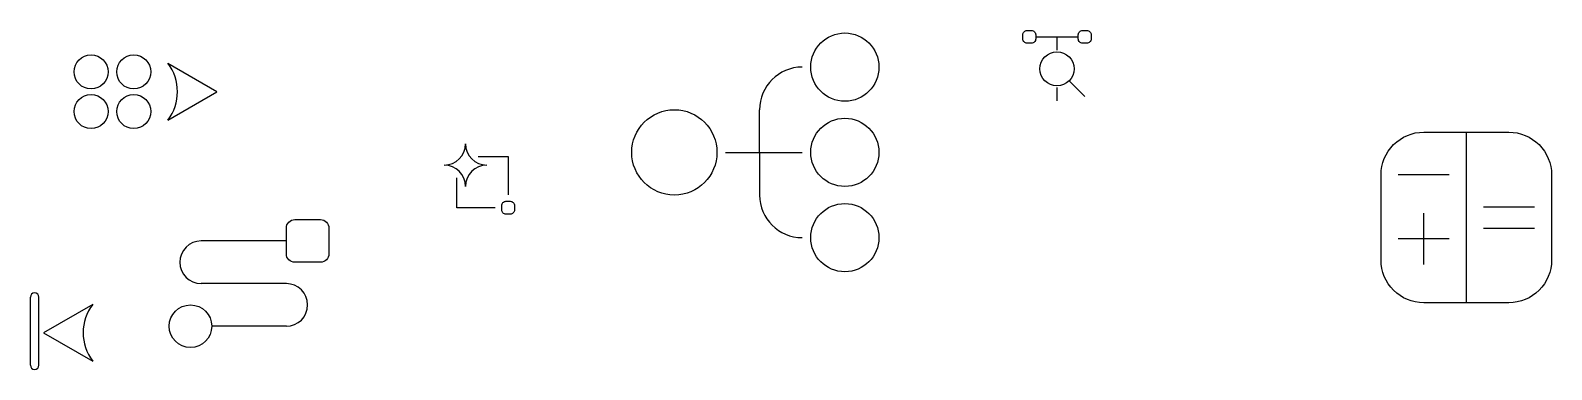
# Model space of a CAD drawing. Header units: millimetres. Extents: x -355 to 17487, y 350 to 4327.
import ezdxf

# ---------------------------------------------------------------- set-up
doc = ezdxf.new("R2010")
doc.units = ezdxf.units.MM

msp = doc.modelspace()

# ---------------------------------------------------------------- linework, layer by layer
for p, q in [((11436, 4252), (11936, 4252)), ((11686, 4252), (11686, 4097)), ((1833, 3609), (1257, 3941)), ((8698, 3897), (8698, 3897)), ((1257, 3276), (1833, 3609)), ((11686, 3657), (11686, 3502)), ((11828, 3736), (12011, 3552)), ((8198, 2897), (8198, 3397)), ((16487, 3134), (16487, 1134)), ((7798, 2897), (8698, 2897)), ((8198, 2897), (8198, 2397)), ((4898, 2848), (5248, 2848)), ((5248, 2848), (5248, 2398)), ((4648, 2248), (4648, 2598)), ((15487, 1734), (15487, 2534)), ((15487, 1734), (15487, 2534)), ((16287, 2634), (15687, 2634)), ((5098, 2248), (4648, 2248)), ((15987, 1584), (15987, 2184)), ((16687, 2259), (17287, 2259)), ((16687, 2009), (17287, 2009)), ((2647, 1858), (1647, 1858)), ((8698, 1897), (8698, 1897)), ((16287, 1884), (15687, 1884)), ((2647, 1358), (1647, 1358)), ((-355, 400), (-355, 1200)), ((-255, 400), (-255, 1200)), ((376, 1115), (-200, 782)), ((-200, 782), (376, 450)), ((2647, 858), (1772, 858))]:
    msp.add_line(p, q)
for points in [[(11336, 4327), (11386, 4327, -0.414214), (11436, 4277), (11436, 4227, -0.414214), (11386, 4177), (11336, 4177, -0.414214), (11286, 4227), (11286, 4277, -0.414214)], [(11986, 4327), (12036, 4327, -0.414214), (12086, 4277), (12086, 4227, -0.414214), (12036, 4177), (11986, 4177, -0.414214), (11936, 4227), (11936, 4277, -0.414214)], [(15987, 3134), (16987, 3134, -0.414214), (17487, 2634), (17487, 1634, -0.414214), (16987, 1134), (15987, 1134, -0.414214), (15487, 1634), (15487, 2634, -0.414214)], [(5223, 2323), (5273, 2323, -0.414214), (5323, 2273), (5323, 2223, -0.414214), (5273, 2173), (5223, 2173, -0.414214), (5173, 2223), (5173, 2273, -0.414214)], [(2747, 2108), (3047, 2108, -0.414214), (3147, 2008), (3147, 1708, -0.414214), (3047, 1608), (2747, 1608, -0.414214), (2647, 1708), (2647, 2008, -0.414214)]]:
    msp.add_lwpolyline(points, format="xyb", close=True)
for centre, radius in [((9198, 3897), 400), ((357, 3841), 200), ((857, 3841), 200), ((11686, 3877), 200), ((357, 3376), 200), ((857, 3376), 200), ((7198, 2897), 500), ((9198, 2897), 400), ((9198, 1897), 400), ((1522, 858), 250)]:
    msp.add_circle(centre, radius)
for centre, radius, start, end in [((824, 3609), 546, 322.4655, 37.5345), ((8698, 3397), 500, 90, 180), ((4498, 2998), 250, 270, 0), ((4998, 2998), 250, 180, 270), ((4498, 2498), 250, 0, 90), ((4998, 2498), 250, 90, 180), ((8698, 2397), 500, 180, 270), ((1647, 1608), 250, 90, 270), ((-305, 1200), 50, 0, 180), ((2647, 1108), 250, 270, 90), ((809, 782), 546, 142.4655, 217.5345), ((-305, 400), 50, 180, 0)]:
    msp.add_arc(centre, radius, start, end)

doc.saveas('drawing.dxf')
